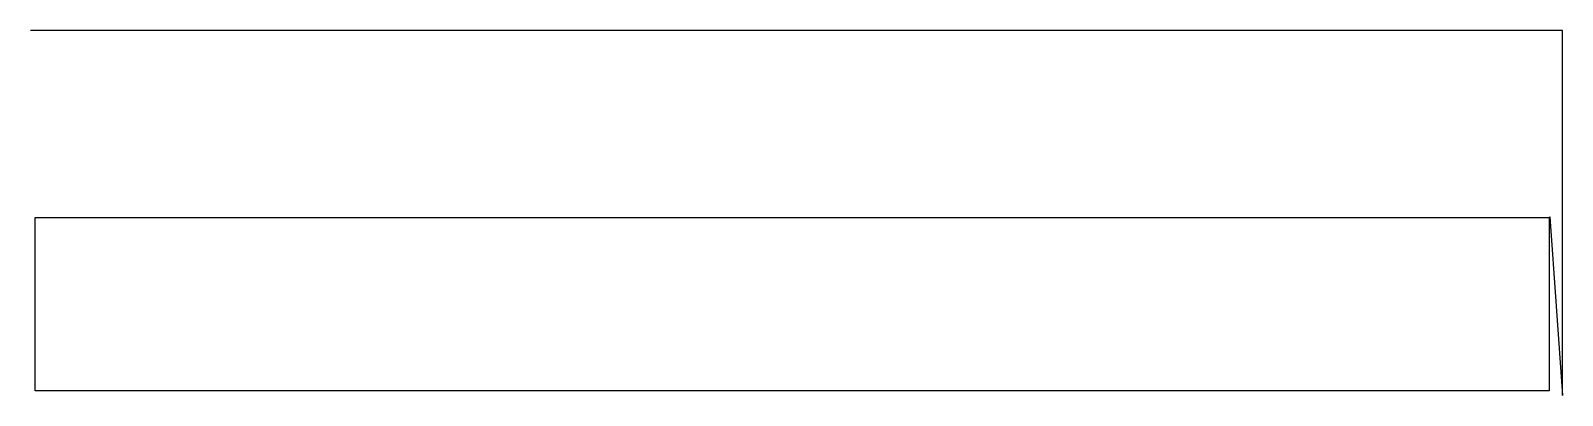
# Model space of a CAD drawing. Header units: metres. Extents: x 0 to 6714, y 0 to 1599.
import ezdxf

# ---------------------------------------------------------------- set-up
doc = ezdxf.new("R2010")
doc.units = ezdxf.units.M

msp = doc.modelspace()

# ---------------------------------------------------------------- linework, layer by layer
at = {"layer": 'TOOL_0'}
for p, q in [((1, 1599.426), (0, 1599.426)), ((6714.181, 1599.426), (1, 1599.426)), ((6714.181, 1), (6714.181, 1599.426)), ((20, 20.001), (20, 780.001)), ((20, 780.001), (6656, 780.001)), ((6659.536, 783.537), (6656, 780.001)), ((6656, 780.001), (6659.536, 783.537)), ((6656, 780.001), (6656, 20.001)), ((6659.536, 783.537), (6714.181, 0)), ((6656, 20.001), (20, 20.001)), ((6714.181, 0), (6714.181, 1)), ((6714.181, 1), (6714.181, 0)), ((6714.181, 0), (6714.181, 1)), ((6714.181, 0), (6714.181, 0))]:
    msp.add_line(p, q, dxfattribs=at)

doc.saveas('drawing.dxf')
